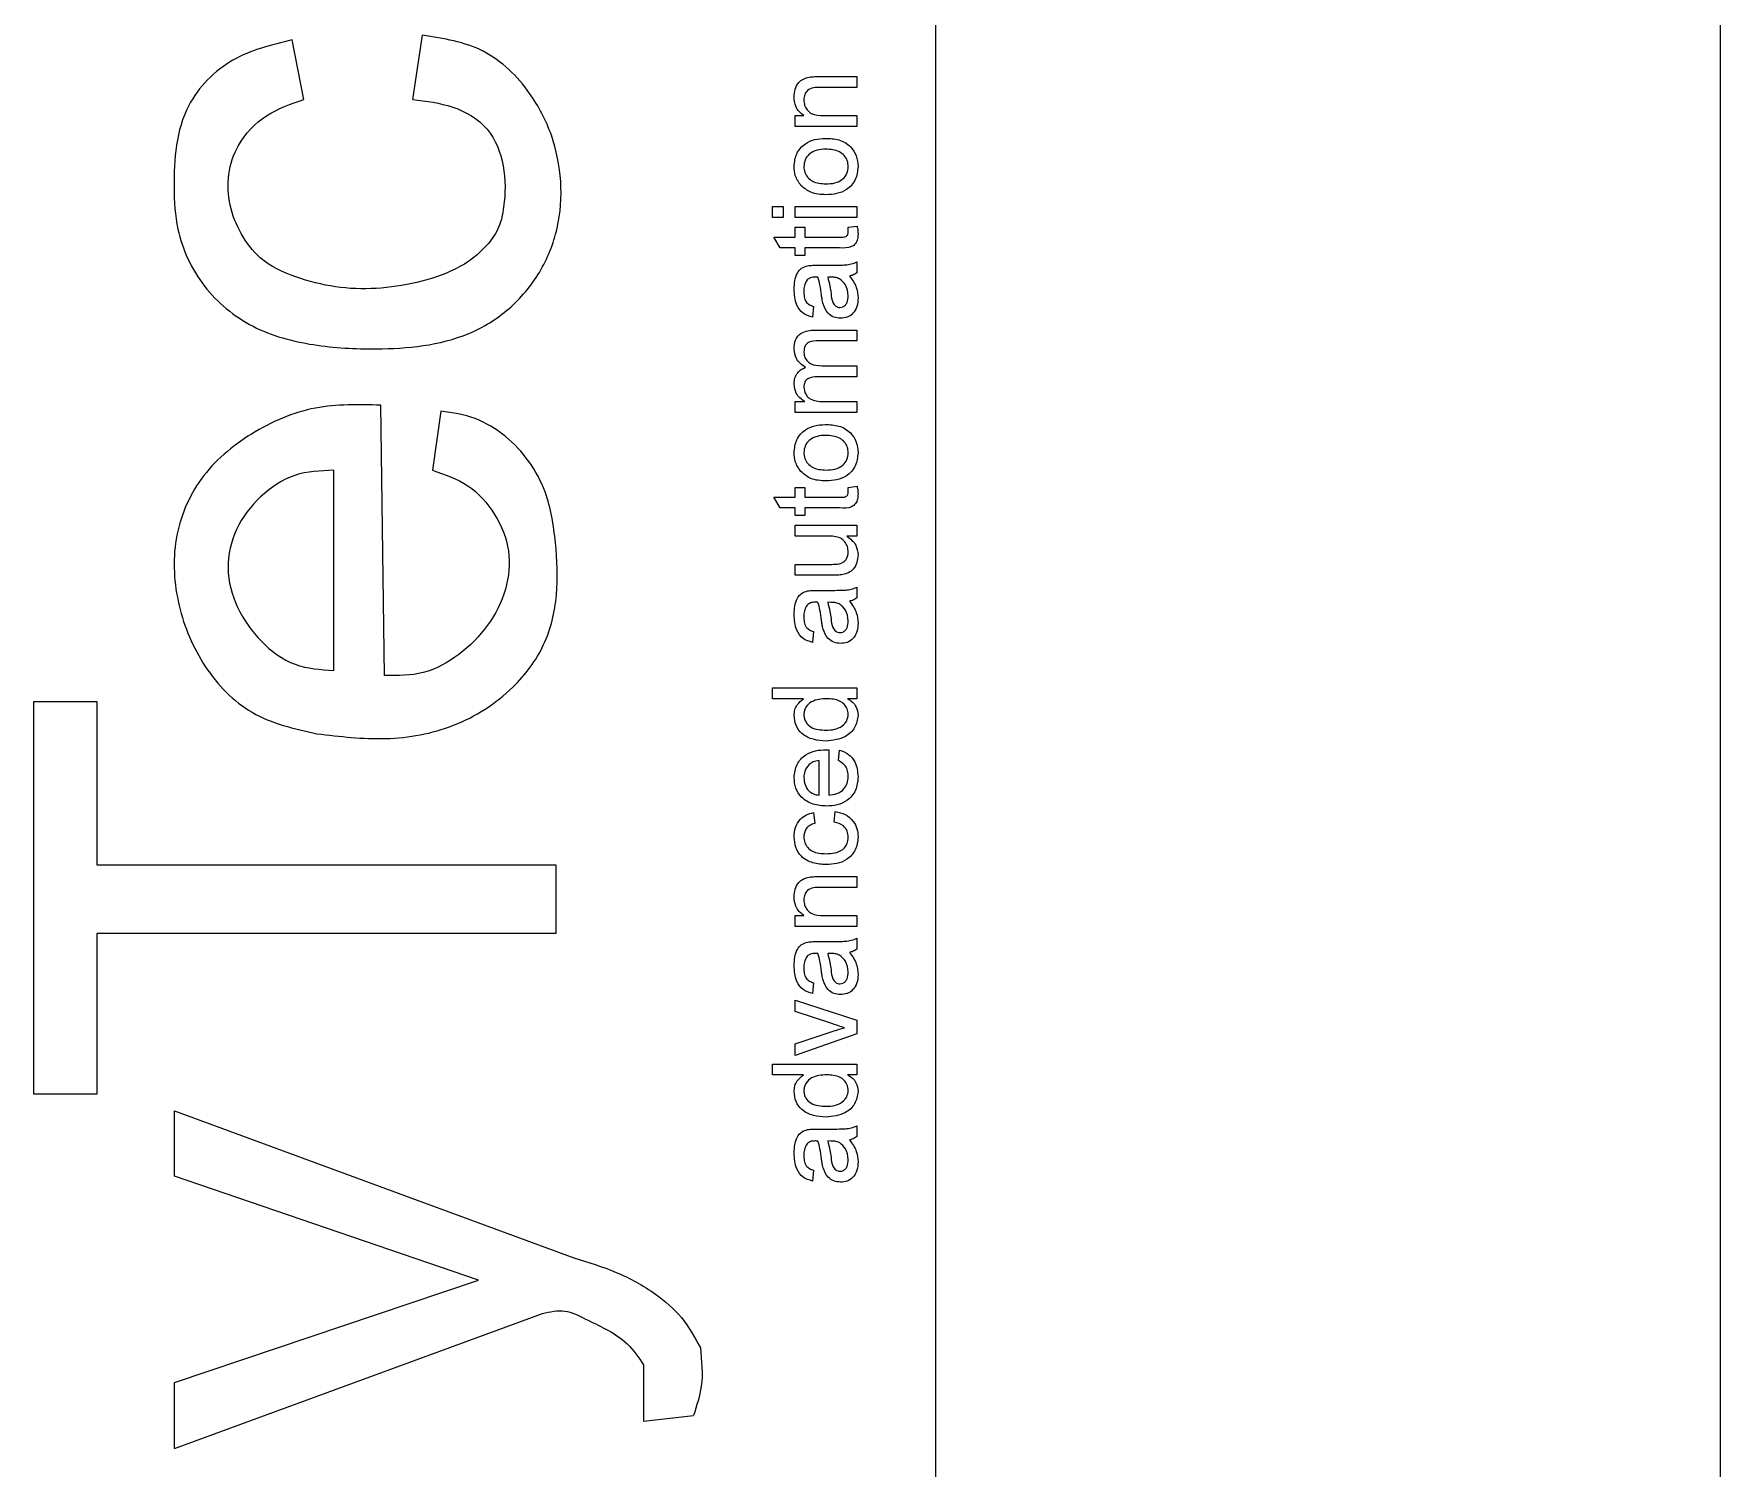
# Model space of a CAD drawing. Extents: x 75 to 2075, y 25 to 1460.
# Drawn here: x 284.9 to 369.1, y 929.2 to 1000.8 of the extents above; entities that cross this region are included whole.
import ezdxf

# ---------------------------------------------------------------- set-up
doc = ezdxf.new("R2010")
doc.units = 0
doc.header["$LTSCALE"] = 5
doc.linetypes.add('SLD-KATı', pattern=[0])
doc.layers.get('0').update_dxf_attribs({"linetype": 'CONTINUOUS'})

msp = doc.modelspace()

# ---------------------------------------------------------------- linework, layer by layer
at = {"color": 7, "linetype": 'SLD-KATı'}
for p, q in [((369.067, 1153.707), (369.067, 742.278)), ((329.908, 849.801), (329.908, 1031.082)), ((298.376, 997.527), (297.787, 1000.5)), ((303.813, 997.527), (304.291, 1000.73)), ((324.092, 998.67), (325.979, 998.67)), ((325.979, 998.67), (325.979, 998.13)), ((325.979, 998.13), (324.138, 998.13)), ((322.896, 996.723), (323.326, 996.723)), ((322.896, 996.182), (322.896, 996.723)), ((324.326, 996.723), (325.979, 996.723)), ((325.979, 996.723), (325.979, 996.182)), ((325.979, 996.182), (322.896, 996.182)), ((321.76, 992.179), (322.301, 992.179)), ((321.76, 991.638), (321.76, 992.179)), ((322.301, 991.638), (321.76, 991.638)), ((322.301, 992.179), (322.301, 991.638)), ((322.896, 992.179), (325.979, 992.179)), ((322.896, 991.638), (322.896, 992.179)), ((325.979, 991.638), (322.896, 991.638)), ((325.979, 992.179), (325.979, 991.638)), ((322.896, 991.151), (323.382, 991.151)), ((322.896, 990.664), (322.896, 991.151)), ((323.382, 991.151), (323.382, 990.664)), ((325.533, 991.151), (325.987, 991.205)), ((321.837, 990.664), (322.896, 990.664)), ((322.145, 990.124), (321.837, 990.664)), ((322.896, 990.124), (322.145, 990.124)), ((322.896, 989.745), (322.896, 990.124)), ((323.382, 990.664), (325.132, 990.664)), ((323.382, 990.124), (323.382, 989.745)), ((325.113, 990.124), (323.382, 990.124)), ((323.382, 989.745), (322.896, 989.745)), ((323.98, 989.258), (324.64, 989.258)), ((325.979, 989.42), (325.979, 988.879)), ((324.676, 988.66), (324.518, 988.663)), ((323.815, 987.202), (323.761, 986.661)), ((323.873, 986.019), (325.979, 986.019)), ((325.979, 986.019), (325.979, 985.478)), ((325.979, 985.478), (324.072, 985.478)), ((324.22, 984.234), (325.979, 984.234)), ((325.979, 984.234), (325.979, 983.693)), ((325.979, 983.693), (324.012, 983.693)), ((322.896, 982.449), (323.376, 982.449)), ((322.896, 981.908), (322.896, 982.449)), ((324.409, 982.449), (325.979, 982.449)), ((325.979, 982.449), (325.979, 981.908)), ((302.404, 968.782), (302.212, 982.273)), ((305.217, 981.977), (304.786, 979.026)), ((325.979, 981.908), (322.896, 981.908)), ((299.871, 969.035), (299.871, 979.026)), ((322.896, 978.169), (323.382, 978.169)), ((322.896, 977.682), (322.896, 978.169)), ((323.382, 978.169), (323.382, 977.682)), ((325.533, 978.169), (325.987, 978.223)), ((321.837, 977.682), (322.896, 977.682)), ((322.145, 977.141), (321.837, 977.682)), ((323.382, 977.682), (325.132, 977.682)), ((322.896, 977.141), (322.145, 977.141)), ((322.896, 976.762), (322.896, 977.141)), ((323.382, 976.762), (322.896, 976.762)), ((323.382, 977.141), (323.382, 976.762)), ((325.113, 977.141), (323.382, 977.141)), ((322.896, 976.275), (325.979, 976.275)), ((322.896, 975.734), (322.896, 976.275)), ((324.515, 975.734), (322.896, 975.734)), ((325.979, 975.734), (325.475, 975.734)), ((325.979, 976.275), (325.979, 975.734)), ((322.896, 974.328), (324.572, 974.328)), ((322.896, 973.787), (322.896, 974.328)), ((324.796, 973.787), (322.896, 973.787)), ((325.979, 973.192), (325.979, 972.651)), ((323.98, 973.03), (324.64, 973.03)), ((324.676, 972.432), (324.518, 972.435)), ((323.815, 970.974), (323.761, 970.433)), ((321.76, 968.161), (325.979, 968.161)), ((321.76, 967.62), (321.76, 968.161)), ((325.979, 968.161), (325.979, 967.62)), ((284.891, 967.478), (288.036, 967.478)), ((284.891, 947.88), (284.891, 967.478)), ((288.036, 967.478), (288.036, 959.326)), ((323.318, 967.62), (321.76, 967.62)), ((325.979, 967.62), (325.513, 967.62)), ((324.572, 965.075), (324.572, 962.806)), ((325.059, 964.531), (325.113, 965.061)), ((324.086, 962.806), (324.086, 964.537)), ((323.815, 961.94), (323.869, 961.399)), ((324.843, 961.453), (324.897, 961.994)), ((288.036, 959.326), (310.949, 959.326)), ((310.949, 959.326), (310.949, 955.901)), ((324.092, 958.749), (325.979, 958.749)), ((325.979, 958.208), (324.138, 958.208)), ((325.979, 958.749), (325.979, 958.208)), ((322.896, 956.801), (323.326, 956.801)), ((322.896, 956.26), (322.896, 956.801)), ((325.979, 956.26), (322.896, 956.26)), ((324.326, 956.801), (325.979, 956.801)), ((325.979, 956.801), (325.979, 956.26)), ((288.036, 955.901), (288.036, 947.88)), ((310.949, 955.901), (288.036, 955.901)), ((323.98, 955.503), (324.64, 955.503)), ((325.979, 955.665), (325.979, 955.124)), ((324.676, 954.905), (324.518, 954.908)), ((323.815, 953.447), (323.761, 952.906)), ((322.896, 952.582), (325.979, 951.58)), ((322.896, 952.01), (322.896, 952.582)), ((324.777, 951.392), (322.896, 952.01)), ((325.979, 951.58), (325.979, 950.895)), ((322.896, 950.395), (324.742, 951.01)), ((325.979, 950.895), (322.896, 949.823)), ((322.896, 949.823), (322.896, 950.395)), ((321.76, 949.39), (325.979, 949.39)), ((321.76, 948.849), (321.76, 949.39)), ((323.318, 948.849), (321.76, 948.849)), ((325.979, 948.849), (325.513, 948.849)), ((325.979, 949.39), (325.979, 948.849)), ((288.036, 947.88), (284.891, 947.88)), ((291.916, 947.051), (311.84, 939.711)), ((291.916, 943.789), (291.916, 947.051)), ((323.98, 946.145), (324.64, 946.145)), ((325.979, 946.307), (325.979, 945.766)), ((324.676, 945.547), (324.518, 945.55)), ((307.085, 938.606), (291.916, 943.789)), ((323.815, 944.089), (323.761, 943.548)), ((291.916, 933.503), (307.085, 938.606)), ((291.916, 930.195), (310.284, 936.947)), ((315.322, 934.379), (315.322, 931.57)), ((291.916, 930.195), (291.916, 933.503)), ((315.322, 931.57), (317.82, 931.849))]:
    msp.add_line(p, q, dxfattribs=at)
for points, knots in [([(297.787, 1000.5), (296.762, 1000.252), (294.703, 999.752), (292.595, 997.639), (291.935, 995.24), (291.864, 993.151), (291.996, 990.691), (293.229, 988.069), (295.739, 985.999), (298.84, 985.184), (301.723, 985.036), (304.338, 985.172), (306.649, 985.733), (308.692, 986.993), (310.235, 988.836), (311.129, 991.065), (311.298, 993.445), (310.827, 995.782), (309.621, 998.114), (307.456, 1000.241), (305.347, 1000.567), (304.291, 1000.73)], [0, 0, 0, 0, 0.06225, 0.125088, 0.166163, 0.20824, 0.249754, 0.312267, 0.374879, 0.43763, 0.500185, 0.547, 0.593694, 0.640652, 0.687739, 0.734905, 0.781618, 0.828364, 0.875287, 0.937594, 1, 1, 1, 1]), ([(322.841, 997.662), (322.852, 997.788), (322.872, 998.039), (323.035, 998.364), (323.299, 998.567), (323.491, 998.617), (323.587, 998.643)], [0, 0, 0, 0, 0.2802189, 0.5599731, 0.7796368, 1, 1, 1, 1]), ([(323.587, 998.643), (323.681, 998.653), (323.849, 998.67), (324.018, 998.67), (324.092, 998.67)], [0, 0, 0, 0, 0.559787, 1, 1, 1, 1]), ([(303.813, 997.527), (304.487, 997.445), (305.833, 997.282), (307.697, 996.212), (308.455, 994.203), (308.431, 992.511), (308.174, 991.157), (307.399, 990.004), (305.989, 988.962), (304.013, 988.347), (301.992, 988.036), (299.933, 988.105), (297.972, 988.621), (296.217, 989.403), (295.195, 990.808), (294.609, 992.236), (294.532, 993.8), (295.08, 995.444), (296.432, 996.86), (297.728, 997.305), (298.376, 997.527)], [0, 0, 0, 0, 0.062393, 0.124775, 0.186086, 0.249353, 0.279989, 0.31127, 0.374874, 0.437235, 0.500231, 0.562763, 0.625172, 0.687177, 0.734207, 0.781196, 0.828123, 0.875006, 0.937496, 1, 1, 1, 1]), ([(323.326, 996.723), (323.244, 996.786), (323.081, 996.913), (322.881, 997.233), (322.856, 997.5), (322.841, 997.662)], [0, 0, 0, 0, 0.280553, 0.560818, 1, 1, 1, 1]), ([(324.138, 998.13), (324.029, 998.129), (323.812, 998.127), (323.513, 998.016), (323.351, 997.769), (323.336, 997.598), (323.328, 997.512)], [0, 0, 0, 0, 0.281678, 0.559787, 0.779591, 1, 1, 1, 1]), ([(323.328, 997.512), (323.336, 997.421), (323.351, 997.24), (323.481, 996.995), (323.792, 996.737), (324.105, 996.729), (324.326, 996.723)], [0, 0, 0, 0, 0.187277, 0.374364, 0.560537, 1, 1, 1, 1]), ([(322.841, 994.182), (322.866, 994.404), (322.914, 994.847), (323.347, 995.329), (323.874, 995.56), (324.22, 995.578), (324.394, 995.587)], [0, 0, 0, 0, 0.279554, 0.558601, 0.778991, 1, 1, 1, 1]), ([(324.419, 995.046), (324.273, 995.04), (323.98, 995.027), (323.606, 994.836), (323.366, 994.528), (323.341, 994.298), (323.328, 994.182)], [0, 0, 0, 0, 0.281062, 0.560314, 0.780174, 1, 1, 1, 1]), ([(324.394, 995.587), (324.624, 995.58), (325.082, 995.564), (325.659, 995.235), (325.979, 994.721), (326.015, 994.362), (326.033, 994.182)], [0, 0, 0, 0, 0.281035, 0.559515, 0.779603, 1, 1, 1, 1]), ([(325.546, 994.182), (325.537, 994.282), (325.52, 994.483), (325.352, 994.74), (325.003, 995.012), (324.66, 995.032), (324.419, 995.046)], [0, 0, 0, 0, 0.187044, 0.373942, 0.560985, 1, 1, 1, 1]), ([(323.18, 993.238), (323.069, 993.398), (322.871, 993.684), (322.85, 994.03), (322.841, 994.182)], [0, 0, 0, 0, 0.559035, 1, 1, 1, 1]), ([(323.328, 994.182), (323.337, 994.083), (323.354, 993.885), (323.515, 993.626), (323.857, 993.353), (324.197, 993.331), (324.436, 993.315)], [0, 0, 0, 0, 0.187136, 0.374022, 0.561094, 1, 1, 1, 1]), ([(324.436, 993.315), (324.584, 993.322), (324.881, 993.335), (325.267, 993.517), (325.508, 993.831), (325.534, 994.065), (325.546, 994.182)], [0, 0, 0, 0, 0.281128, 0.560382, 0.780159, 1, 1, 1, 1]), ([(326.033, 994.182), (326.009, 993.956), (325.961, 993.504), (325.514, 993.013), (324.968, 992.8), (324.614, 992.783), (324.437, 992.774)], [0, 0, 0, 0, 0.2796146, 0.5583721, 0.7788577, 1, 1, 1, 1]), ([(324.437, 992.774), (324.172, 992.786), (323.7, 992.808), (323.339, 993.107), (323.18, 993.238)], [0, 0, 0, 0, 0.560961, 1, 1, 1, 1]), ([(326.033, 990.824), (326.03, 990.739), (326.024, 990.569), (325.926, 990.325), (325.616, 990.092), (325.321, 990.111), (325.113, 990.124)], [0, 0, 0, 0, 0.187435, 0.37382, 0.559461, 1, 1, 1, 1]), ([(325.132, 990.664), (325.234, 990.658), (325.361, 990.649), (325.484, 990.733), (325.541, 990.815), (325.544, 990.889), (325.546, 990.939)], [0, 0, 0, 0, 0.499597, 0.625247, 0.750357, 1, 1, 1, 1]), ([(325.546, 990.939), (325.545, 990.979), (325.543, 991.05), (325.536, 991.12), (325.533, 991.151)], [0, 0, 0, 0, 0.559953, 1, 1, 1, 1]), ([(325.987, 991.205), (326.001, 991.135), (326.026, 991.009), (326.031, 990.881), (326.033, 990.824)], [0, 0, 0, 0, 0.560089, 1, 1, 1, 1]), ([(322.841, 988.059), (322.857, 988.341), (322.878, 988.733), (323.201, 989.137), (323.412, 989.2), (323.518, 989.232)], [0, 0, 0, 0, 0.559257, 0.779196, 1, 1, 1, 1]), ([(323.518, 989.232), (323.604, 989.241), (323.757, 989.258), (323.912, 989.258), (323.98, 989.258)], [0, 0, 0, 0, 0.5598176, 1, 1, 1, 1]), ([(324.64, 989.258), (324.794, 989.259), (325.049, 989.26), (325.402, 989.271), (325.701, 989.306), (325.886, 989.382), (325.979, 989.42)], [0, 0, 0, 0, 0.340205, 0.560339, 0.780173, 1, 1, 1, 1]), ([(323.491, 988.524), (323.435, 988.426), (323.334, 988.251), (323.33, 988.05), (323.328, 987.961)], [0, 0, 0, 0, 0.55787, 1, 1, 1, 1]), ([(323.906, 988.663), (323.819, 988.661), (323.665, 988.658), (323.544, 988.564), (323.491, 988.524)], [0, 0, 0, 0, 0.561899, 1, 1, 1, 1]), ([(324.032, 988.66), (324.008, 988.661), (323.966, 988.662), (323.924, 988.663), (323.906, 988.663)], [0, 0, 0, 0, 0.5600002, 1, 1, 1, 1]), ([(324.209, 987.769), (324.188, 987.938), (324.15, 988.239), (324.068, 988.532), (324.032, 988.66)], [0, 0, 0, 0, 0.560188, 1, 1, 1, 1]), ([(324.518, 988.663), (324.56, 988.513), (324.635, 988.246), (324.671, 987.97), (324.687, 987.849)], [0, 0, 0, 0, 0.559761, 1, 1, 1, 1]), ([(325.103, 988.58), (325.026, 988.608), (324.887, 988.658), (324.74, 988.66), (324.676, 988.66)], [0, 0, 0, 0, 0.558997, 1, 1, 1, 1]), ([(325.546, 987.74), (325.523, 987.93), (325.481, 988.27), (325.219, 988.485), (325.103, 988.58)], [0, 0, 0, 0, 0.559762, 1, 1, 1, 1]), ([(325.979, 988.879), (325.914, 988.836), (325.797, 988.76), (325.66, 988.73), (325.6, 988.717)], [0, 0, 0, 0, 0.559694, 1, 1, 1, 1]), ([(325.6, 988.717), (325.738, 988.532), (325.983, 988.203), (326.018, 987.796), (326.033, 987.617)], [0, 0, 0, 0, 0.559973, 1, 1, 1, 1]), ([(323.761, 986.661), (323.593, 986.711), (323.259, 986.81), (322.885, 987.344), (322.858, 987.787), (322.841, 988.059)], [0, 0, 0, 0, 0.280428, 0.559301, 1, 1, 1, 1]), ([(323.328, 987.961), (323.331, 987.869), (323.337, 987.685), (323.418, 987.43), (323.609, 987.273), (323.746, 987.226), (323.815, 987.202)], [0, 0, 0, 0, 0.280849, 0.559754, 0.779497, 1, 1, 1, 1]), ([(324.287, 987.324), (324.269, 987.406), (324.236, 987.554), (324.217, 987.703), (324.209, 987.769)], [0, 0, 0, 0, 0.55992, 1, 1, 1, 1]), ([(324.687, 987.849), (324.703, 987.695), (324.723, 987.502), (324.832, 987.298), (324.913, 987.215), (325.016, 987.159), (325.093, 987.152), (325.131, 987.148)], [0, 0, 0, 0, 0.500283, 0.625328, 0.75027, 0.875152, 1, 1, 1, 1]), ([(325.131, 987.148), (325.182, 987.154), (325.283, 987.166), (325.407, 987.261), (325.529, 987.447), (325.539, 987.619), (325.546, 987.74)], [0, 0, 0, 0, 0.186566, 0.373472, 0.560616, 1, 1, 1, 1]), ([(326.033, 987.617), (326.025, 987.475), (326.009, 987.194), (325.804, 986.844), (325.494, 986.636), (325.272, 986.617), (325.162, 986.607)], [0, 0, 0, 0, 0.280815, 0.559687, 0.779693, 1, 1, 1, 1]), ([(325.162, 986.607), (325.048, 986.619), (324.82, 986.643), (324.466, 986.88), (324.355, 987.156), (324.287, 987.324)], [0, 0, 0, 0, 0.280456, 0.560981, 1, 1, 1, 1]), ([(322.841, 985.084), (322.852, 985.234), (322.874, 985.533), (323.156, 985.874), (323.523, 986.004), (323.756, 986.014), (323.873, 986.019)], [0, 0, 0, 0, 0.280317, 0.558226, 0.778714, 1, 1, 1, 1]), ([(323.414, 984.149), (323.236, 984.284), (322.918, 984.523), (322.865, 984.913), (322.841, 985.084)], [0, 0, 0, 0, 0.56002, 1, 1, 1, 1]), ([(324.072, 985.478), (323.889, 985.482), (323.66, 985.486), (323.454, 985.319), (323.353, 985.174), (323.338, 985.042), (323.328, 984.954)], [0, 0, 0, 0, 0.499043, 0.624568, 0.750306, 1, 1, 1, 1]), ([(323.328, 984.954), (323.335, 984.873), (323.347, 984.711), (323.47, 984.494), (323.744, 984.26), (324.024, 984.245), (324.22, 984.234)], [0, 0, 0, 0, 0.18728, 0.374334, 0.561183, 1, 1, 1, 1]), ([(322.841, 983.33), (322.848, 983.431), (322.86, 983.633), (322.995, 983.887), (323.191, 984.064), (323.339, 984.121), (323.414, 984.149)], [0, 0, 0, 0, 0.280177, 0.559511, 0.779664, 1, 1, 1, 1]), ([(323.376, 982.449), (323.293, 982.506), (323.126, 982.619), (322.897, 982.91), (322.863, 983.171), (322.841, 983.33)], [0, 0, 0, 0, 0.280948, 0.561785, 1, 1, 1, 1]), ([(324.012, 983.693), (323.843, 983.685), (323.632, 983.674), (323.434, 983.523), (323.344, 983.382), (323.335, 983.257), (323.328, 983.174)], [0, 0, 0, 0, 0.498513, 0.624137, 0.749641, 1, 1, 1, 1]), ([(323.328, 983.174), (323.346, 983.051), (323.374, 982.865), (323.528, 982.667), (323.836, 982.457), (324.154, 982.452), (324.409, 982.449)], [0, 0, 0, 0, 0.249225, 0.374863, 0.500556, 1, 1, 1, 1]), ([(302.212, 982.273), (301.113, 982.3), (298.856, 982.357), (295.697, 980.984), (293.064, 978.789), (291.743, 975.602), (291.968, 972.23), (293.265, 969.154), (295.676, 966.62), (297.895, 966.125), (299.027, 965.873)], [0, 0, 0, 0, 0.122563, 0.251742, 0.378282, 0.500186, 0.624578, 0.748934, 0.871905, 1, 1, 1, 1]), ([(299.027, 965.873), (300.17, 965.736), (302.457, 965.462), (305.951, 966.085), (308.708, 967.862), (310.496, 970.225), (311.107, 972.817), (310.97, 975.401), (310.625, 977.708), (309.666, 979.513), (308.464, 980.774), (306.954, 981.717), (305.797, 981.89), (305.217, 981.977)], [0, 0, 0, 0, 0.124205, 0.248693, 0.375537, 0.470082, 0.562357, 0.656705, 0.749833, 0.811854, 0.874523, 0.937066, 1, 1, 1, 1]), ([(322.841, 979.901), (322.866, 980.123), (322.914, 980.566), (323.347, 981.048), (323.874, 981.279), (324.22, 981.297), (324.394, 981.306)], [0, 0, 0, 0, 0.279558, 0.558602, 0.778992, 1, 1, 1, 1]), ([(324.419, 980.765), (324.273, 980.759), (323.98, 980.746), (323.606, 980.555), (323.366, 980.247), (323.341, 980.017), (323.328, 979.901)], [0, 0, 0, 0, 0.281062, 0.560314, 0.780175, 1, 1, 1, 1]), ([(324.394, 981.306), (324.624, 981.299), (325.082, 981.283), (325.659, 980.954), (325.979, 980.44), (326.015, 980.081), (326.033, 979.901)], [0, 0, 0, 0, 0.281034, 0.559513, 0.779599, 1, 1, 1, 1]), ([(325.546, 979.901), (325.537, 980.001), (325.52, 980.202), (325.352, 980.459), (325.003, 980.731), (324.66, 980.751), (324.419, 980.765)], [0, 0, 0, 0, 0.187044, 0.373947, 0.560985, 1, 1, 1, 1]), ([(323.18, 978.957), (323.069, 979.117), (322.871, 979.403), (322.85, 979.749), (322.841, 979.901)], [0, 0, 0, 0, 0.559035, 1, 1, 1, 1]), ([(323.328, 979.901), (323.337, 979.802), (323.354, 979.604), (323.515, 979.345), (323.857, 979.072), (324.197, 979.05), (324.436, 979.034)], [0, 0, 0, 0, 0.187137, 0.374022, 0.561095, 1, 1, 1, 1]), ([(324.436, 979.034), (324.584, 979.041), (324.881, 979.054), (325.267, 979.236), (325.508, 979.55), (325.534, 979.784), (325.546, 979.901)], [0, 0, 0, 0, 0.28113, 0.560385, 0.780158, 1, 1, 1, 1]), ([(326.033, 979.901), (326.009, 979.675), (325.961, 979.223), (325.514, 978.732), (324.968, 978.519), (324.614, 978.502), (324.437, 978.493)], [0, 0, 0, 0, 0.279615, 0.55837, 0.778857, 1, 1, 1, 1]), ([(299.871, 979.026), (299.205, 978.999), (297.855, 978.944), (296.13, 977.77), (294.892, 976.153), (294.423, 974.123), (294.968, 972.108), (296.16, 970.432), (297.851, 969.16), (299.206, 969.076), (299.871, 969.035)], [0, 0, 0, 0, 0.122345, 0.248026, 0.37402, 0.496818, 0.622213, 0.75128, 0.877781, 1, 1, 1, 1]), ([(304.786, 979.026), (305.403, 978.816), (306.65, 978.39), (307.99, 976.881), (308.739, 975.033), (308.544, 973.019), (307.617, 971.218), (306.191, 969.775), (304.391, 968.764), (303.06, 968.776), (302.404, 968.782)], [0, 0, 0, 0, 0.122507, 0.24759, 0.370887, 0.493121, 0.620301, 0.750041, 0.876909, 1, 1, 1, 1]), ([(324.437, 978.493), (324.172, 978.505), (323.7, 978.527), (323.339, 978.826), (323.18, 978.957)], [0, 0, 0, 0, 0.5609641, 1, 1, 1, 1]), ([(325.546, 977.956), (325.545, 977.996), (325.543, 978.067), (325.536, 978.138), (325.533, 978.169)], [0, 0, 0, 0, 0.560002, 1, 1, 1, 1]), ([(325.987, 978.223), (326.001, 978.152), (326.026, 978.026), (326.031, 977.898), (326.033, 977.842)], [0, 0, 0, 0, 0.560089, 1, 1, 1, 1]), ([(326.033, 977.842), (326.03, 977.756), (326.024, 977.587), (325.926, 977.343), (325.616, 977.109), (325.321, 977.128), (325.113, 977.141)], [0, 0, 0, 0, 0.187427, 0.37382, 0.559461, 1, 1, 1, 1]), ([(325.132, 977.682), (325.234, 977.675), (325.361, 977.666), (325.484, 977.75), (325.541, 977.832), (325.544, 977.907), (325.546, 977.956)], [0, 0, 0, 0, 0.4995961, 0.6252466, 0.7503566, 1, 1, 1, 1]), ([(325.546, 974.942), (325.537, 975.035), (325.518, 975.219), (325.382, 975.468), (325.06, 975.728), (324.74, 975.732), (324.515, 975.734)], [0, 0, 0, 0, 0.187112, 0.374252, 0.560831, 1, 1, 1, 1]), ([(325.475, 975.734), (325.651, 975.599), (325.965, 975.357), (326.012, 974.968), (326.033, 974.797)], [0, 0, 0, 0, 0.559467, 1, 1, 1, 1]), ([(325.113, 974.359), (325.183, 974.383), (325.323, 974.431), (325.51, 974.635), (325.532, 974.826), (325.546, 974.942)], [0, 0, 0, 0, 0.280867, 0.561194, 1, 1, 1, 1]), ([(326.033, 974.797), (326.022, 974.671), (325.999, 974.419), (325.833, 974.098), (325.571, 973.891), (325.378, 973.842), (325.282, 973.817)], [0, 0, 0, 0, 0.280286, 0.560188, 0.77961, 1, 1, 1, 1]), ([(324.572, 974.328), (324.674, 974.327), (324.855, 974.327), (325.034, 974.349), (325.113, 974.359)], [0, 0, 0, 0, 0.560244, 1, 1, 1, 1]), ([(324.64, 973.03), (324.794, 973.03), (325.049, 973.031), (325.402, 973.042), (325.701, 973.077), (325.886, 973.154), (325.979, 973.192)], [0, 0, 0, 0, 0.340205, 0.560339, 0.780173, 1, 1, 1, 1]), ([(325.282, 973.817), (325.191, 973.806), (325.03, 973.787), (324.868, 973.787), (324.796, 973.787)], [0, 0, 0, 0, 0.559841, 1, 1, 1, 1]), ([(322.841, 971.83), (322.857, 972.112), (322.878, 972.505), (323.201, 972.909), (323.412, 972.972), (323.518, 973.003)], [0, 0, 0, 0, 0.559257, 0.779196, 1, 1, 1, 1]), ([(323.491, 972.295), (323.435, 972.198), (323.334, 972.023), (323.33, 971.822), (323.328, 971.733)], [0, 0, 0, 0, 0.55787, 1, 1, 1, 1]), ([(323.906, 972.435), (323.819, 972.433), (323.665, 972.429), (323.544, 972.336), (323.491, 972.295)], [0, 0, 0, 0, 0.5618978, 1, 1, 1, 1]), ([(323.518, 973.003), (323.604, 973.013), (323.757, 973.03), (323.912, 973.03), (323.98, 973.03)], [0, 0, 0, 0, 0.5598176, 1, 1, 1, 1]), ([(324.032, 972.432), (324.008, 972.433), (323.966, 972.433), (323.924, 972.434), (323.906, 972.435)], [0, 0, 0, 0, 0.560001, 1, 1, 1, 1]), ([(324.209, 971.54), (324.188, 971.709), (324.15, 972.011), (324.068, 972.303), (324.032, 972.432)], [0, 0, 0, 0, 0.560188, 1, 1, 1, 1]), ([(324.518, 972.435), (324.56, 972.285), (324.635, 972.017), (324.671, 971.742), (324.687, 971.621)], [0, 0, 0, 0, 0.559756, 1, 1, 1, 1]), ([(325.103, 972.352), (325.026, 972.38), (324.887, 972.43), (324.74, 972.431), (324.676, 972.432)], [0, 0, 0, 0, 0.558997, 1, 1, 1, 1]), ([(325.546, 971.512), (325.523, 971.702), (325.481, 972.042), (325.219, 972.257), (325.103, 972.352)], [0, 0, 0, 0, 0.559762, 1, 1, 1, 1]), ([(325.979, 972.651), (325.914, 972.608), (325.797, 972.531), (325.66, 972.502), (325.6, 972.489)], [0, 0, 0, 0, 0.559694, 1, 1, 1, 1]), ([(325.6, 972.489), (325.738, 972.304), (325.983, 971.974), (326.018, 971.567), (326.033, 971.388)], [0, 0, 0, 0, 0.559973, 1, 1, 1, 1]), ([(323.761, 970.433), (323.593, 970.483), (323.259, 970.582), (322.885, 971.115), (322.858, 971.559), (322.841, 971.83)], [0, 0, 0, 0, 0.280428, 0.559301, 1, 1, 1, 1]), ([(323.328, 971.733), (323.331, 971.641), (323.337, 971.457), (323.418, 971.201), (323.609, 971.045), (323.746, 970.998), (323.815, 970.974)], [0, 0, 0, 0, 0.28086, 0.559754, 0.779497, 1, 1, 1, 1]), ([(324.287, 971.096), (324.269, 971.178), (324.236, 971.325), (324.217, 971.475), (324.209, 971.54)], [0, 0, 0, 0, 0.55992, 1, 1, 1, 1]), ([(324.687, 971.621), (324.703, 971.466), (324.723, 971.274), (324.832, 971.069), (324.913, 970.987), (325.016, 970.931), (325.093, 970.924), (325.131, 970.92)], [0, 0, 0, 0, 0.5002823, 0.6253271, 0.7502688, 0.8751506, 1, 1, 1, 1]), ([(325.131, 970.92), (325.182, 970.926), (325.283, 970.937), (325.407, 971.033), (325.529, 971.219), (325.539, 971.391), (325.546, 971.512)], [0, 0, 0, 0, 0.186568, 0.373474, 0.560617, 1, 1, 1, 1]), ([(326.033, 971.388), (326.025, 971.247), (326.009, 970.966), (325.804, 970.615), (325.494, 970.408), (325.272, 970.389), (325.162, 970.379)], [0, 0, 0, 0, 0.280815, 0.559687, 0.779693, 1, 1, 1, 1]), ([(325.162, 970.379), (325.048, 970.391), (324.82, 970.414), (324.466, 970.651), (324.355, 970.927), (324.287, 971.096)], [0, 0, 0, 0, 0.280456, 0.560981, 1, 1, 1, 1]), ([(322.841, 966.787), (322.848, 966.881), (322.862, 967.068), (323.014, 967.376), (323.203, 967.527), (323.318, 967.62)], [0, 0, 0, 0, 0.280562, 0.560901, 1, 1, 1, 1]), ([(324.48, 967.62), (324.21, 967.607), (323.805, 967.586), (323.454, 967.26), (323.342, 967.019), (323.333, 966.888), (323.328, 966.822)], [0, 0, 0, 0, 0.498967, 0.748686, 0.874282, 1, 1, 1, 1]), ([(325.546, 966.844), (325.536, 966.937), (325.516, 967.122), (325.349, 967.353), (325.018, 967.591), (324.702, 967.608), (324.48, 967.62)], [0, 0, 0, 0, 0.186719, 0.37354, 0.560525, 1, 1, 1, 1]), ([(325.513, 967.62), (325.595, 967.569), (325.759, 967.467), (325.984, 967.192), (326.014, 966.942), (326.033, 966.789)], [0, 0, 0, 0, 0.281119, 0.561725, 1, 1, 1, 1]), ([(324.44, 965.51), (324.225, 965.525), (323.797, 965.554), (323.242, 965.821), (322.898, 966.28), (322.86, 966.618), (322.841, 966.787)], [0, 0, 0, 0, 0.280963, 0.560441, 0.780128, 1, 1, 1, 1]), ([(323.328, 966.822), (323.333, 966.759), (323.342, 966.632), (323.447, 966.398), (323.787, 966.083), (324.178, 966.064), (324.439, 966.051)], [0, 0, 0, 0, 0.125721, 0.251351, 0.501027, 1, 1, 1, 1]), ([(324.439, 966.051), (324.582, 966.057), (324.866, 966.068), (325.238, 966.228), (325.497, 966.509), (325.53, 966.733), (325.546, 966.844)], [0, 0, 0, 0, 0.281204, 0.560838, 0.780813, 1, 1, 1, 1]), ([(326.033, 966.789), (325.998, 966.577), (325.928, 966.151), (325.328, 965.605), (324.776, 965.547), (324.44, 965.51)], [0, 0, 0, 0, 0.279615, 0.559901, 1, 1, 1, 1]), ([(322.841, 963.69), (322.867, 963.914), (322.919, 964.361), (323.371, 964.837), (323.909, 965.051), (324.259, 965.069), (324.434, 965.078)], [0, 0, 0, 0, 0.279366, 0.558397, 0.778885, 1, 1, 1, 1]), ([(324.434, 965.078), (324.46, 965.077), (324.506, 965.077), (324.552, 965.076), (324.572, 965.075)], [0, 0, 0, 0, 0.56, 1, 1, 1, 1]), ([(325.113, 965.061), (325.267, 965), (325.574, 964.879), (325.968, 964.406), (326.008, 963.979), (326.033, 963.719)], [0, 0, 0, 0, 0.280615, 0.560836, 1, 1, 1, 1]), ([(323.587, 964.338), (323.502, 964.231), (323.35, 964.038), (323.335, 963.795), (323.328, 963.687)], [0, 0, 0, 0, 0.558516, 1, 1, 1, 1]), ([(324.086, 964.537), (323.983, 964.523), (323.799, 964.498), (323.652, 964.387), (323.587, 964.338)], [0, 0, 0, 0, 0.560676, 1, 1, 1, 1]), ([(325.546, 963.727), (325.541, 963.82), (325.53, 964.006), (325.397, 964.325), (325.187, 964.453), (325.059, 964.531)], [0, 0, 0, 0, 0.281276, 0.561904, 1, 1, 1, 1]), ([(324.463, 962.265), (324.235, 962.278), (323.779, 962.305), (323.216, 962.646), (322.887, 963.152), (322.857, 963.51), (322.841, 963.69)], [0, 0, 0, 0, 0.280748, 0.559773, 0.779666, 1, 1, 1, 1]), ([(323.328, 963.687), (323.338, 963.567), (323.359, 963.325), (323.546, 963.034), (323.803, 962.85), (323.991, 962.82), (324.086, 962.806)], [0, 0, 0, 0, 0.2801848, 0.5597289, 0.7796394, 1, 1, 1, 1]), ([(326.033, 963.719), (326.013, 963.491), (325.972, 963.035), (325.541, 962.526), (324.997, 962.293), (324.642, 962.274), (324.463, 962.265)], [0, 0, 0, 0, 0.279954, 0.558661, 0.778994, 1, 1, 1, 1]), ([(324.572, 962.806), (324.712, 962.822), (324.991, 962.856), (325.325, 963.082), (325.518, 963.397), (325.537, 963.617), (325.546, 963.727)], [0, 0, 0, 0, 0.280631, 0.559686, 0.779659, 1, 1, 1, 1]), ([(322.841, 960.727), (322.852, 960.887), (322.874, 961.207), (323.112, 961.602), (323.45, 961.847), (323.693, 961.909), (323.815, 961.94)], [0, 0, 0, 0, 0.280267, 0.559439, 0.779535, 1, 1, 1, 1]), ([(323.869, 961.399), (323.786, 961.372), (323.619, 961.318), (323.439, 961.143), (323.341, 960.937), (323.333, 960.8), (323.328, 960.731)], [0, 0, 0, 0, 0.280209, 0.559479, 0.779647, 1, 1, 1, 1]), ([(325.546, 960.71), (325.536, 960.815), (325.516, 961.027), (325.279, 961.349), (325.008, 961.414), (324.843, 961.453)], [0, 0, 0, 0, 0.280899, 0.560904, 1, 1, 1, 1]), ([(324.897, 961.994), (325.068, 961.954), (325.41, 961.875), (325.79, 961.545), (326.003, 961.141), (326.023, 960.866), (326.033, 960.728)], [0, 0, 0, 0, 0.280203, 0.559509, 0.77959, 1, 1, 1, 1]), ([(324.449, 959.344), (324.225, 959.357), (323.778, 959.385), (323.202, 959.689), (322.894, 960.2), (322.859, 960.551), (322.841, 960.727)], [0, 0, 0, 0, 0.280838, 0.55968, 0.77958, 1, 1, 1, 1]), ([(323.328, 960.731), (323.336, 960.632), (323.352, 960.435), (323.511, 960.176), (323.86, 959.913), (324.198, 959.896), (324.435, 959.885)], [0, 0, 0, 0, 0.187093, 0.373881, 0.560729, 1, 1, 1, 1]), ([(324.435, 959.885), (324.581, 959.89), (324.873, 959.901), (325.265, 960.054), (325.511, 960.363), (325.534, 960.594), (325.546, 960.71)], [0, 0, 0, 0, 0.281274, 0.560535, 0.78011, 1, 1, 1, 1]), ([(326.033, 960.728), (326.01, 960.504), (325.963, 960.056), (325.513, 959.577), (324.974, 959.368), (324.624, 959.352), (324.449, 959.344)], [0, 0, 0, 0, 0.279596, 0.558341, 0.778835, 1, 1, 1, 1]), ([(322.841, 957.74), (322.852, 957.866), (322.872, 958.118), (323.035, 958.442), (323.299, 958.645), (323.491, 958.695), (323.587, 958.721)], [0, 0, 0, 0, 0.2802119, 0.559967, 0.7796362, 1, 1, 1, 1]), ([(324.138, 958.208), (324.029, 958.207), (323.812, 958.205), (323.513, 958.094), (323.351, 957.847), (323.336, 957.676), (323.328, 957.59)], [0, 0, 0, 0, 0.281679, 0.559786, 0.77959, 1, 1, 1, 1]), ([(323.587, 958.721), (323.681, 958.731), (323.849, 958.748), (324.018, 958.749), (324.092, 958.749)], [0, 0, 0, 0, 0.5597862, 1, 1, 1, 1]), ([(323.326, 956.801), (323.244, 956.865), (323.081, 956.991), (322.881, 957.311), (322.856, 957.578), (322.841, 957.74)], [0, 0, 0, 0, 0.280553, 0.560818, 1, 1, 1, 1]), ([(323.328, 957.59), (323.336, 957.499), (323.351, 957.319), (323.481, 957.073), (323.792, 956.815), (324.105, 956.807), (324.326, 956.801)], [0, 0, 0, 0, 0.187276, 0.374363, 0.56054, 1, 1, 1, 1]), ([(322.841, 954.304), (322.857, 954.585), (322.878, 954.978), (323.201, 955.382), (323.412, 955.445), (323.518, 955.477)], [0, 0, 0, 0, 0.559253, 0.779198, 1, 1, 1, 1]), ([(323.518, 955.477), (323.604, 955.486), (323.757, 955.503), (323.912, 955.503), (323.98, 955.503)], [0, 0, 0, 0, 0.5598176, 1, 1, 1, 1]), ([(324.64, 955.503), (324.794, 955.504), (325.049, 955.505), (325.402, 955.516), (325.701, 955.55), (325.886, 955.627), (325.979, 955.665)], [0, 0, 0, 0, 0.3402056, 0.5603399, 0.7801756, 1, 1, 1, 1]), ([(323.491, 954.768), (323.435, 954.671), (323.334, 954.496), (323.33, 954.295), (323.328, 954.206)], [0, 0, 0, 0, 0.55787, 1, 1, 1, 1]), ([(323.906, 954.908), (323.819, 954.906), (323.665, 954.903), (323.544, 954.809), (323.491, 954.768)], [0, 0, 0, 0, 0.561899, 1, 1, 1, 1]), ([(324.032, 954.905), (324.008, 954.906), (323.966, 954.907), (323.924, 954.908), (323.906, 954.908)], [0, 0, 0, 0, 0.5600002, 1, 1, 1, 1]), ([(324.209, 954.014), (324.188, 954.183), (324.15, 954.484), (324.068, 954.777), (324.032, 954.905)], [0, 0, 0, 0, 0.560183, 1, 1, 1, 1]), ([(324.518, 954.908), (324.56, 954.758), (324.635, 954.491), (324.671, 954.215), (324.687, 954.094)], [0, 0, 0, 0, 0.559768, 1, 1, 1, 1]), ([(325.103, 954.825), (325.026, 954.853), (324.887, 954.903), (324.74, 954.905), (324.676, 954.905)], [0, 0, 0, 0, 0.558997, 1, 1, 1, 1]), ([(325.546, 953.985), (325.523, 954.175), (325.481, 954.515), (325.219, 954.73), (325.103, 954.825)], [0, 0, 0, 0, 0.559757, 1, 1, 1, 1]), ([(325.979, 955.124), (325.914, 955.081), (325.797, 955.005), (325.66, 954.975), (325.6, 954.962)], [0, 0, 0, 0, 0.559694, 1, 1, 1, 1]), ([(325.6, 954.962), (325.738, 954.777), (325.983, 954.448), (326.018, 954.041), (326.033, 953.862)], [0, 0, 0, 0, 0.5599783, 1, 1, 1, 1]), ([(323.761, 952.906), (323.593, 952.956), (323.259, 953.055), (322.885, 953.589), (322.858, 954.032), (322.841, 954.304)], [0, 0, 0, 0, 0.280427, 0.559303, 1, 1, 1, 1]), ([(323.328, 954.206), (323.331, 954.114), (323.337, 953.93), (323.418, 953.675), (323.609, 953.518), (323.746, 953.471), (323.815, 953.447)], [0, 0, 0, 0, 0.280849, 0.559754, 0.779497, 1, 1, 1, 1]), ([(324.287, 953.569), (324.269, 953.651), (324.236, 953.799), (324.217, 953.948), (324.209, 954.014)], [0, 0, 0, 0, 0.559907, 1, 1, 1, 1]), ([(324.687, 954.094), (324.703, 953.94), (324.723, 953.747), (324.832, 953.543), (324.913, 953.46), (325.016, 953.404), (325.093, 953.397), (325.131, 953.393)], [0, 0, 0, 0, 0.50028, 0.625334, 0.750275, 0.875151, 1, 1, 1, 1]), ([(325.131, 953.393), (325.182, 953.399), (325.283, 953.411), (325.407, 953.506), (325.529, 953.692), (325.539, 953.864), (325.546, 953.985)], [0, 0, 0, 0, 0.186563, 0.373467, 0.560608, 1, 1, 1, 1]), ([(326.033, 953.862), (326.025, 953.72), (326.009, 953.439), (325.804, 953.089), (325.494, 952.881), (325.272, 952.862), (325.162, 952.852)], [0, 0, 0, 0, 0.2808201, 0.5596901, 0.7796949, 1, 1, 1, 1]), ([(325.162, 952.852), (325.048, 952.864), (324.82, 952.888), (324.466, 953.125), (324.355, 953.401), (324.287, 953.569)], [0, 0, 0, 0, 0.280459, 0.560986, 1, 1, 1, 1]), ([(324.742, 951.01), (324.857, 951.049), (325.063, 951.118), (325.272, 951.177), (325.364, 951.202)], [0, 0, 0, 0, 0.559979, 1, 1, 1, 1]), ([(325.364, 951.202), (325.253, 951.235), (325.056, 951.293), (324.862, 951.362), (324.777, 951.392)], [0, 0, 0, 0, 0.5599884, 1, 1, 1, 1]), ([(322.841, 948.016), (322.848, 948.11), (322.862, 948.297), (323.014, 948.605), (323.203, 948.757), (323.318, 948.849)], [0, 0, 0, 0, 0.280562, 0.560901, 1, 1, 1, 1]), ([(324.48, 948.849), (324.21, 948.836), (323.805, 948.816), (323.454, 948.489), (323.342, 948.249), (323.333, 948.117), (323.328, 948.051)], [0, 0, 0, 0, 0.498967, 0.748686, 0.874282, 1, 1, 1, 1]), ([(325.546, 948.073), (325.536, 948.166), (325.516, 948.351), (325.349, 948.582), (325.018, 948.82), (324.702, 948.837), (324.48, 948.849)], [0, 0, 0, 0, 0.186719, 0.37354, 0.560525, 1, 1, 1, 1]), ([(325.513, 948.849), (325.595, 948.798), (325.759, 948.696), (325.984, 948.421), (326.014, 948.171), (326.033, 948.018)], [0, 0, 0, 0, 0.281119, 0.561725, 1, 1, 1, 1]), ([(324.44, 946.74), (324.225, 946.754), (323.797, 946.783), (323.242, 947.051), (322.898, 947.509), (322.86, 947.847), (322.841, 948.016)], [0, 0, 0, 0, 0.280963, 0.560441, 0.780128, 1, 1, 1, 1]), ([(323.328, 948.051), (323.333, 947.988), (323.342, 947.861), (323.447, 947.627), (323.787, 947.312), (324.178, 947.293), (324.439, 947.281)], [0, 0, 0, 0, 0.12572, 0.25135, 0.501026, 1, 1, 1, 1]), ([(324.439, 947.281), (324.582, 947.286), (324.866, 947.298), (325.238, 947.457), (325.497, 947.738), (325.53, 947.962), (325.546, 948.073)], [0, 0, 0, 0, 0.281204, 0.560839, 0.780813, 1, 1, 1, 1]), ([(326.033, 948.018), (325.998, 947.806), (325.928, 947.38), (325.328, 946.835), (324.776, 946.776), (324.44, 946.74)], [0, 0, 0, 0, 0.279615, 0.559901, 1, 1, 1, 1]), ([(323.518, 946.118), (323.604, 946.128), (323.757, 946.144), (323.912, 946.145), (323.98, 946.145)], [0, 0, 0, 0, 0.559816, 1, 1, 1, 1]), ([(324.64, 946.145), (324.794, 946.145), (325.049, 946.146), (325.402, 946.157), (325.701, 946.192), (325.886, 946.269), (325.979, 946.307)], [0, 0, 0, 0, 0.340205, 0.560339, 0.780173, 1, 1, 1, 1]), ([(322.841, 944.945), (322.857, 945.227), (322.878, 945.62), (323.201, 946.024), (323.412, 946.087), (323.518, 946.118)], [0, 0, 0, 0, 0.559251, 0.779196, 1, 1, 1, 1]), ([(323.491, 945.41), (323.435, 945.313), (323.334, 945.138), (323.33, 944.937), (323.328, 944.848)], [0, 0, 0, 0, 0.557862, 1, 1, 1, 1]), ([(323.906, 945.55), (323.819, 945.548), (323.665, 945.544), (323.544, 945.451), (323.491, 945.41)], [0, 0, 0, 0, 0.561899, 1, 1, 1, 1]), ([(324.032, 945.547), (324.008, 945.547), (323.966, 945.548), (323.924, 945.549), (323.906, 945.55)], [0, 0, 0, 0, 0.559999, 1, 1, 1, 1]), ([(324.209, 944.655), (324.188, 944.824), (324.15, 945.126), (324.068, 945.418), (324.032, 945.547)], [0, 0, 0, 0, 0.560188, 1, 1, 1, 1]), ([(324.518, 945.55), (324.56, 945.4), (324.635, 945.132), (324.671, 944.857), (324.687, 944.736)], [0, 0, 0, 0, 0.559756, 1, 1, 1, 1]), ([(325.103, 945.467), (325.026, 945.495), (324.887, 945.545), (324.74, 945.546), (324.676, 945.547)], [0, 0, 0, 0, 0.558997, 1, 1, 1, 1]), ([(325.546, 944.627), (325.523, 944.817), (325.481, 945.157), (325.219, 945.372), (325.103, 945.467)], [0, 0, 0, 0, 0.559753, 1, 1, 1, 1]), ([(325.979, 945.766), (325.914, 945.723), (325.797, 945.646), (325.66, 945.617), (325.6, 945.604)], [0, 0, 0, 0, 0.559694, 1, 1, 1, 1]), ([(325.6, 945.604), (325.738, 945.419), (325.983, 945.089), (326.018, 944.682), (326.033, 944.503)], [0, 0, 0, 0, 0.559973, 1, 1, 1, 1]), ([(323.761, 943.548), (323.593, 943.598), (323.259, 943.697), (322.885, 944.23), (322.858, 944.674), (322.841, 944.945)], [0, 0, 0, 0, 0.28043, 0.559302, 1, 1, 1, 1]), ([(323.328, 944.848), (323.331, 944.756), (323.337, 944.572), (323.418, 944.316), (323.609, 944.16), (323.746, 944.113), (323.815, 944.089)], [0, 0, 0, 0, 0.28086, 0.559754, 0.779497, 1, 1, 1, 1]), ([(324.287, 944.211), (324.269, 944.293), (324.236, 944.44), (324.217, 944.59), (324.209, 944.655)], [0, 0, 0, 0, 0.55992, 1, 1, 1, 1]), ([(324.687, 944.736), (324.703, 944.581), (324.723, 944.389), (324.832, 944.184), (324.913, 944.102), (325.016, 944.046), (325.093, 944.039), (325.131, 944.035)], [0, 0, 0, 0, 0.500281, 0.625325, 0.750275, 0.875151, 1, 1, 1, 1]), ([(325.131, 944.035), (325.182, 944.041), (325.283, 944.052), (325.407, 944.148), (325.529, 944.334), (325.539, 944.506), (325.546, 944.627)], [0, 0, 0, 0, 0.186568, 0.373474, 0.560617, 1, 1, 1, 1]), ([(326.033, 944.503), (326.025, 944.362), (326.009, 944.081), (325.804, 943.73), (325.494, 943.523), (325.272, 943.504), (325.162, 943.494)], [0, 0, 0, 0, 0.280815, 0.559687, 0.779693, 1, 1, 1, 1]), ([(325.162, 943.494), (325.048, 943.506), (324.82, 943.529), (324.466, 943.766), (324.355, 944.042), (324.287, 944.211)], [0, 0, 0, 0, 0.280456, 0.560981, 1, 1, 1, 1]), ([(311.84, 939.711), (312.555, 939.494), (313.989, 939.061), (315.826, 938.064), (317.31, 936.789), (317.877, 935.748), (318.163, 935.222)], [0, 0, 0, 0, 0.279221, 0.559653, 0.777479, 1, 1, 1, 1]), ([(310.284, 936.947), (310.66, 937.027), (311.409, 937.186), (312.445, 936.652), (313.491, 936.159), (314.583, 935.491), (315.073, 934.754), (315.322, 934.379)], [0, 0, 0, 0, 0.187386, 0.372778, 0.560348, 0.776654, 1, 1, 1, 1]), ([(318.163, 935.222), (318.228, 934.578), (318.344, 933.427), (317.98, 932.332), (317.82, 931.849)], [0, 0, 0, 0, 0.558868, 1, 1, 1, 1])]:
    msp.add_open_spline(points, degree=3, knots=knots, dxfattribs=at)

doc.saveas('drawing.dxf')
